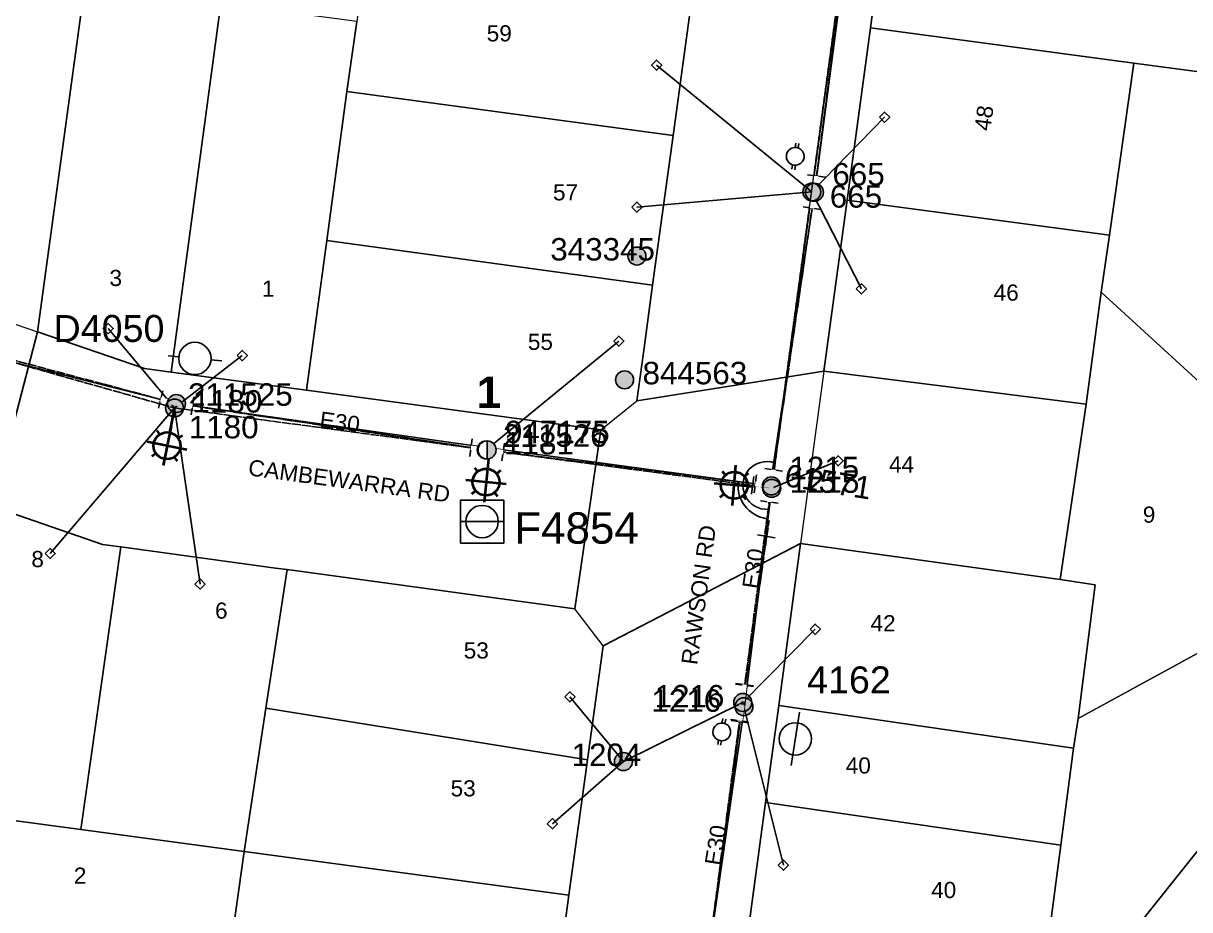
# Model space of a CAD drawing. Header units: metres. Extents: x 308227 to 308844, y 6250515 to 6251122.
# Drawn here: x 308484.8 to 308614.7, y 6250725.1 to 6250823.9 of the extents above; entities that cross this region are included whole.
import ezdxf
from ezdxf.enums import TextEntityAlignment as Align

# ---------------------------------------------------------------- set-up
doc = ezdxf.new("R2010")
doc.units = ezdxf.units.M
doc.linetypes.add('Cable Exist OH', pattern=[1, 1, 0])
doc.layers.get('0').update_dxf_attribs({"color": 6})
doc.layers.add('Cadastre Land Parcels_SP_EXT', color=9, linetype='Continuous', lineweight=5)
doc.layers.add('Cadastre Road Names_SP_HV_LV_SL_EXT', color=9, linetype='Continuous', lineweight=5)
for name, color, linetype in [('Equip_SP_HV_EXT', 7, 'Continuous'), ('Equip_SP_HV_NEW', 2, 'Continuous'), ('Equip_SP_LV_EXT', 7, 'Continuous'), ('Equip_SP_SL_EXT', 7, 'Continuous'), ('Mains_HV_EXT', 7, 'Continuous'), ('Mains_HV_NEW', 2, 'Continuous'), ('Mains_LV_EXT', 7, 'Continuous'), ('Mains_SL_EXT', 7, 'Continuous'), ('OH_Details_SP_MISC', 7, 'Continuous'), ('Services_SP_EXT', 7, 'Continuous'), ('SupportsOH_SP_TR_HV_LV_SL_EXT', 7, 'Continuous'), ('SupportsOH_SP_TR_HV_LV_SL_NEW', 2, 'Continuous')]:
    doc.layers.add(name, color=color, linetype=linetype)
doc.layers.add('Features_HIDE', color=1, linetype='Continuous', plot=False)
doc.layers.get('0').freeze()
doc.styles.add('HVSW_LABEL', font='arial.ttf')
doc.styles.add('iecARIAL', font='arial.ttf', dxfattribs={"height": 2})
doc.styles.add('iecARIALBOLD', font='arialbd.ttf')
doc.styles.add('POLE_LABEL', font='arial.ttf')
doc.styles.get("Standard").update_dxf_attribs({"font": 'arial.ttf'})

# ---------------------------------------------------------------- blocks, each defined once
blk = doc.blocks.new('LV_OH_LINKS_OPEN_EXT')
for p, q in [((-0.17, 4.97), (-0.17, 5.46)), ((0.17, 4.97), (0.17, 5.46)), ((-0.17, 3), (-0.17, 2.5)), ((0.17, 3), (0.17, 2.5))]:
    blk.add_line(p, q)
blk.add_lwpolyline([(0, 2.99, 1), (0, 4.98, 1)], format="xyb", close=True)
at = {"flags": 9}
for tag, p in [('ACTUAL_STATUS', (0, 0)), ('CONSTRUCTED_VOLTAGE', (0, -0.2)), ('OPERATING_VOLTAGE', (0, -0.6)), ('ORIENTATION', (0, -0.8)), ('OWNED_BY', (0, -1)), ('STATE', (0, -1.2)), ('SWITCH_TYPE', (0, -1.4)), ('NO_PHASES', (0, -0.4)), ('USAGE', (0, -1.6)), ('LEGEND', (0, -1.8)), ('NOTES', (0, -2))]:
    blk.add_attdef(tag, text='', height=0.2, dxfattribs=at).set_placement(p, align=Align.MIDDLE_LEFT)
at = {"flags": 1}
blk.add_attdef('Z', (0, 0), '', height=0.2, dxfattribs=at)
blk = doc.blocks.new('*U137')
for p, q in [((0.09, 4.7), (0.12, 5.2)), ((0.43, 4.68), (0.45, 5.18)), ((-0.01, 2.74), (-0.04, 2.24)), ((0.32, 2.72), (0.29, 2.22))]:
    blk.add_line(p, q)
blk.add_lwpolyline([(0.15, 2.72, 1), (0.26, 4.7, 1)], format="xyb", close=True)
at = {"flags": 9}
for tag, p in [('ACTUAL_STATUS', (0, 0)), ('CONSTRUCTED_VOLTAGE', (0, -0.2)), ('OPERATING_VOLTAGE', (0, -0.6)), ('ORIENTATION', (0, -0.8)), ('OWNED_BY', (0, -1)), ('STATE', (0, -1.2)), ('SWITCH_TYPE', (0, -1.4)), ('NO_PHASES', (0, -0.4)), ('USAGE', (0, -1.6)), ('LEGEND', (0, -1.8)), ('NOTES', (0, -2))]:
    blk.add_attdef(tag, text='', height=0.2, dxfattribs=at).set_placement(p, align=Align.MIDDLE_LEFT)
at = {"flags": 1}
blk.add_attdef('Z', (0, 0), '', height=0.2, dxfattribs=at)
blk = doc.blocks.new('*U132')
at = {"lineweight": 40}
for p, q in [((0, 0), (-0.54, -2.75)), ((-1.98, -2.5), (-1.66, -2.97)), ((-0.39, -2.01), (-1.26, -6.42)), ((1.38, -4.65), (-3.03, -3.78)), ((0.89, -3.06), (0.42, -3.38)), ((-2.54, -5.36), (-2.07, -5.05)), ((0.33, -5.93), (0.01, -5.46))]:
    blk.add_line(p, q, dxfattribs=at)
blk.add_circle((-0.83, -4.21), 1.5, dxfattribs=at)
at = {"style": 'iecARIAL', "flags": 8}
blk.add_attdef('ASSET_NUM', (1.5, 1.5), '', height=2.5, dxfattribs=at)
for tag, p, height, flags in [('CONSTRUCTED_VOLTAGE', (0.98, -0.65), 0.2, 9), ('CONTROL_TYPE', (0.98, -0.85), 0.2, 9), ('LANTERN_PURPOSE', (0.98, -1.05), 0.2, 9), ('LANTERN_TYPE', (0.98, -1.25), 0.2, 9), ('NO_PHASES', (0.98, -1.45), 0.2, 9), ('LNUMBER', (2.18, -3.25), 2.5, 8), ('OPERATING_VOLTAGE', (0.98, -1.65), 0.2, 9), ('ORIENTATION', (0.98, -1.85), 0.2, 9), ('OWNED_BY', (0.98, -2.05), 0.2, 9), ('STATE', (0.98, -2.25), 0.2, 9), ('USAGE', (0.98, -2.45), 0.2, 9), ('CEXIST', (0.98, -2.65), 0.2, 9), ('CNEW', (0.98, -2.85), 0.2, 9), ('CNUMBER', (0.98, -3.05), 0.2, 9), ('CREMOVE', (0.98, -3.25), 0.2, 9), ('CREPLACE', (0.98, -3.45), 0.2, 9), ('LKINGHEIGHT', (0.98, -3.65), 0.2, 9), ('LBRACKET', (0.98, -3.85), 0.2, 9), ('LBRACKETVOCAB', (0.98, -4.05), 0.2, 9), ('LCATEGORY', (0.98, -4.25), 0.2, 9), ('LCHARGE1', (0.98, -4.45), 0.2, 9), ('LCHARGE1PERCENT', (0.98, -4.65), 0.2, 9), ('LCHARGE2', (0.98, -4.85), 0.2, 9), ('LCHARGE2PERCENT', (0.98, -5.05), 0.2, 9), ('LCHARGE3', (0.98, -5.25), 0.2, 9), ('LCHARGE3PERCENT', (0.98, -5.45), 0.2, 9), ('LEXIST', (0.98, -5.65), 0.2, 9), ('LLAMP', (0.98, -5.85), 0.2, 9), ('LLAMPVOCAB', (0.98, -6.05), 0.2, 9), ('LMAST', (0.98, -6.25), 0.2, 9), ('LMASTVOCAB', (0.98, -6.45), 0.2, 9), ('LNEW', (0.98, -6.65), 0.2, 9), ('LANTNUMBER', (0.98, -6.85), 0.2, 9), ('LOUTREACH', (0.98, -7.25), 0.2, 9), ('LOUTREACHVOCAB', (0.98, -7.45), 0.2, 9), ('LRATECODE', (0.98, -7.65), 0.2, 9), ('LREMOVE', (0.98, -7.85), 0.2, 9), ('STREETNAME', (0.98, -9.25), 0.2, 9), ('LREPLACE', (0.98, -8.05), 0.2, 9), ('LTYPE', (0.98, -8.25), 0.2, 9), ('LTYPEVOCAB', (0.98, -8.45), 0.2, 9), ('LEGEND', (0.98, -8.65), 0.2, 9), ('LOCATION', (0.98, -8.85), 0.2, 9), ('NOTES', (0.98, -9.05), 0.2, 9), ('SUBURB', (0.98, -9.45), 0.2, 1)]:
    blk.add_attdef(tag, p, '', height=height, dxfattribs=dict(flags=flags))
blk = doc.blocks.new('*U134')
at = {"lineweight": 40}
for p, q in [((-5.5, 1.91), (-5.14, 1.48)), ((-4.35, -1.9), (-3.99, 2.58)), ((-2.6, 1.67), (-3.02, 1.31)), ((-1.93, 0.16), (-6.41, 0.52)), ((0, 0), (-2.68, 0.22)), ((-5.74, -1), (-5.31, -0.63)), ((-2.83, -1.23), (-3.2, -0.8))]:
    blk.add_line(p, q, dxfattribs=at)
blk.add_circle((-4.17, 0.34), 1.5, dxfattribs=at)
at = {"style": 'iecARIAL', "flags": 8}
blk.add_attdef('ASSET_NUM', (1.5, 1.5), '', height=2.5, dxfattribs=at)
for tag, p, height, flags in [('CONSTRUCTED_VOLTAGE', (0.98, -0.65), 0.2, 9), ('CONTROL_TYPE', (0.98, -0.85), 0.2, 9), ('LANTERN_PURPOSE', (0.98, -1.05), 0.2, 9), ('LANTERN_TYPE', (0.98, -1.25), 0.2, 9), ('NO_PHASES', (0.98, -1.45), 0.2, 9), ('LNUMBER', (2.18, -3.25), 2.5, 8), ('OPERATING_VOLTAGE', (0.98, -1.65), 0.2, 9), ('ORIENTATION', (0.98, -1.85), 0.2, 9), ('OWNED_BY', (0.98, -2.05), 0.2, 9), ('STATE', (0.98, -2.25), 0.2, 9), ('USAGE', (0.98, -2.45), 0.2, 9), ('CEXIST', (0.98, -2.65), 0.2, 9), ('CNEW', (0.98, -2.85), 0.2, 9), ('CNUMBER', (0.98, -3.05), 0.2, 9), ('CREMOVE', (0.98, -3.25), 0.2, 9), ('CREPLACE', (0.98, -3.45), 0.2, 9), ('LKINGHEIGHT', (0.98, -3.65), 0.2, 9), ('LBRACKET', (0.98, -3.85), 0.2, 9), ('LBRACKETVOCAB', (0.98, -4.05), 0.2, 9), ('LCATEGORY', (0.98, -4.25), 0.2, 9), ('LCHARGE1', (0.98, -4.45), 0.2, 9), ('LCHARGE1PERCENT', (0.98, -4.65), 0.2, 9), ('LCHARGE2', (0.98, -4.85), 0.2, 9), ('LCHARGE2PERCENT', (0.98, -5.05), 0.2, 9), ('LCHARGE3', (0.98, -5.25), 0.2, 9), ('LCHARGE3PERCENT', (0.98, -5.45), 0.2, 9), ('LEXIST', (0.98, -5.65), 0.2, 9), ('LLAMP', (0.98, -5.85), 0.2, 9), ('LLAMPVOCAB', (0.98, -6.05), 0.2, 9), ('LMAST', (0.98, -6.25), 0.2, 9), ('LMASTVOCAB', (0.98, -6.45), 0.2, 9), ('LNEW', (0.98, -6.65), 0.2, 9), ('LANTNUMBER', (0.98, -6.85), 0.2, 9), ('LOUTREACH', (0.98, -7.25), 0.2, 9), ('LOUTREACHVOCAB', (0.98, -7.45), 0.2, 9), ('LRATECODE', (0.98, -7.65), 0.2, 9), ('LREMOVE', (0.98, -7.85), 0.2, 9), ('STREETNAME', (0.98, -9.25), 0.2, 9), ('LREPLACE', (0.98, -8.05), 0.2, 9), ('LTYPE', (0.98, -8.25), 0.2, 9), ('LTYPEVOCAB', (0.98, -8.45), 0.2, 9), ('LEGEND', (0.98, -8.65), 0.2, 9), ('LOCATION', (0.98, -8.85), 0.2, 9), ('NOTES', (0.98, -9.05), 0.2, 9), ('SUBURB', (0.98, -9.45), 0.2, 1)]:
    blk.add_attdef(tag, p, '', height=height, dxfattribs=dict(flags=flags))
blk = doc.blocks.new('*U131')
at = {"lineweight": 40}
for p, q in [((0, 0), (-0.22, -2.19)), ((-1.68, -2.08), (-1.32, -2.52)), ((-0.15, -1.44), (-0.61, -5.92)), ((1.22, -2.38), (0.79, -2.74)), ((1.86, -3.91), (-2.62, -3.45)), ((-1.98, -4.98), (-1.54, -4.63)), ((0.93, -5.28), (0.57, -4.85))]:
    blk.add_line(p, q, dxfattribs=at)
blk.add_circle((-0.38, -3.68), 1.5, dxfattribs=at)
at = {"style": 'iecARIAL', "flags": 8}
blk.add_attdef('ASSET_NUM', (1.5, 1.5), '', height=2.5, dxfattribs=at)
for tag, p, height, flags in [('CONSTRUCTED_VOLTAGE', (0.98, -0.65), 0.2, 9), ('CONTROL_TYPE', (0.98, -0.85), 0.2, 9), ('LANTERN_PURPOSE', (0.98, -1.05), 0.2, 9), ('LANTERN_TYPE', (0.98, -1.25), 0.2, 9), ('NO_PHASES', (0.98, -1.45), 0.2, 9), ('LNUMBER', (2.18, -3.25), 2.5, 8), ('OPERATING_VOLTAGE', (0.98, -1.65), 0.2, 9), ('ORIENTATION', (0.98, -1.85), 0.2, 9), ('OWNED_BY', (0.98, -2.05), 0.2, 9), ('STATE', (0.98, -2.25), 0.2, 9), ('USAGE', (0.98, -2.45), 0.2, 9), ('CEXIST', (0.98, -2.65), 0.2, 9), ('CNEW', (0.98, -2.85), 0.2, 9), ('CNUMBER', (0.98, -3.05), 0.2, 9), ('CREMOVE', (0.98, -3.25), 0.2, 9), ('CREPLACE', (0.98, -3.45), 0.2, 9), ('LKINGHEIGHT', (0.98, -3.65), 0.2, 9), ('LBRACKET', (0.98, -3.85), 0.2, 9), ('LBRACKETVOCAB', (0.98, -4.05), 0.2, 9), ('LCATEGORY', (0.98, -4.25), 0.2, 9), ('LCHARGE1', (0.98, -4.45), 0.2, 9), ('LCHARGE1PERCENT', (0.98, -4.65), 0.2, 9), ('LCHARGE2', (0.98, -4.85), 0.2, 9), ('LCHARGE2PERCENT', (0.98, -5.05), 0.2, 9), ('LCHARGE3', (0.98, -5.25), 0.2, 9), ('LCHARGE3PERCENT', (0.98, -5.45), 0.2, 9), ('LEXIST', (0.98, -5.65), 0.2, 9), ('LLAMP', (0.98, -5.85), 0.2, 9), ('LLAMPVOCAB', (0.98, -6.05), 0.2, 9), ('LMAST', (0.98, -6.25), 0.2, 9), ('LMASTVOCAB', (0.98, -6.45), 0.2, 9), ('LNEW', (0.98, -6.65), 0.2, 9), ('LANTNUMBER', (0.98, -6.85), 0.2, 9), ('LOUTREACH', (0.98, -7.25), 0.2, 9), ('LOUTREACHVOCAB', (0.98, -7.45), 0.2, 9), ('LRATECODE', (0.98, -7.65), 0.2, 9), ('LREMOVE', (0.98, -7.85), 0.2, 9), ('STREETNAME', (0.98, -9.25), 0.2, 9), ('LREPLACE', (0.98, -8.05), 0.2, 9), ('LTYPE', (0.98, -8.25), 0.2, 9), ('LTYPEVOCAB', (0.98, -8.45), 0.2, 9), ('LEGEND', (0.98, -8.65), 0.2, 9), ('LOCATION', (0.98, -8.85), 0.2, 9), ('NOTES', (0.98, -9.05), 0.2, 9), ('SUBURB', (0.98, -9.45), 0.2, 1)]:
    blk.add_attdef(tag, p, '', height=height, dxfattribs=dict(flags=flags))
blk = doc.blocks.new('CCP_EXT')
at = {"flags": 9}
for tag, p in [('LEGEND', (0, -1.4)), ('STATE', (0, -1.8)), ('LIFE_SUPPORT', (0, -1.6)), ('NOTES', (0, -2))]:
    blk.add_attdef(tag, text='', height=0.2, dxfattribs=at).set_placement(p, align=Align.MIDDLE_LEFT)
blk.add_wipeout([(0, 0.57), (0.57, 0), (0, -0.57), (-0.57, 0)])
blk.add_lwpolyline([(-0.57, 0), (0, 0.57), (0.57, 0), (0, -0.57), (-0.57, 0)])
at = {"flags": 1}
blk.add_attdef('Z', (0, 0), '', height=0.2, dxfattribs=at)
at = {"flags": 9}
for tag, p in [('CCP_TYPE', (0, 0)), ('CONSTRUCTED_VOLTAGE', (0, -0.2)), ('OPERATING_VOLTAGE', (0, -0.6)), ('ORIENTATION', (0, -0.8)), ('OWNED_BY', (0, -1)), ('NO_PHASES', (0, -0.4)), ('USAGE', (0, -1.2))]:
    blk.add_attdef(tag, text='', height=0.2, dxfattribs=at).set_placement(p, align=Align.MIDDLE_LEFT)
blk = doc.blocks.new('POLE_EXT')
blk.add_hatch(color=256).paths.add_polyline_path([(-1, 0, 1), (1, 0, 1)])
blk.add_lwpolyline([(-1, 0, 1), (1, 0, 1)], format="xyb", close=True)
for tag, height, flags, p in [('pNumber', 2.5, 8, (-17.84, 2.07)), ('OWNED_BY', 0.2, 9, (1.35, -0.4)), ('SPECIAL_USE', 0.2, 9, (1.35, -0.8)), ('STATE', 0.2, 9, (1.35, -1)), ('PARENT', 0.2, 9, (1.35, -0.6)), ('USAGE', 0.2, 9, (1.35, -1.2)), ('cLV', 0.2, 9, (1.35, -1.4)), ('hDepth', 0.2, 9, (1.35, -1.6)), ('hDia', 0.2, 9, (1.35, -1.8)), ('cHV', 0.2, 9, (1.35, -2)), ('LBRACKET', 0.2, 9, (1.35, -2.2)), ('LExisting', 0.2, 9, (1.35, -2.4)), ('LANTNUMBER', 0.2, 9, (1.35, -2.6)), ('cLinedev', 0.2, 9, (1.35, -3.4)), ('pExisting', 0.2, 9, (1.35, -3.8)), ('LOther', 0.2, 9, (1.35, -2.8)), ('LRemove', 0.2, 9, (1.35, -3)), ('LEGEND', 0.2, 9, (1.35, -3.2)), ('LOCATION', 0.2, 9, (1.35, -3.6)), ('pFooting', 0.2, 9, (1.35, -4.4)), ('pNew', 0.2, 9, (1.35, -4.6)), ('pRelocate', 0.2, 9, (1.35, -5)), ('pRemove', 0.2, 9, (1.35, -5.2)), ('PFNUMBER', 0.2, 9, (1.35, -4)), ('NEWPFNUMBER', 0.2, 9, (1.35, -4.2)), ('pReplace', 0.2, 9, (1.35, -5.4)), ('pStay', 0.2, 9, (1.35, -5.6)), ('pType', 0.2, 9, (1.35, -5.8)), ('cspan', 0.2, 9, (1.35, -6)), ('STREETNAME', 0.2, 9, (1.35, -6.2)), ('SUBURB', 0.2, 9, (1.35, -6.4)), ('OPERATED_BY', 0.2, 9, (1.36, -7.01)), ('NOTES', 0.2, 9, (1.35, -6.6)), ('MAINTAINED_BY', 0.2, 9, (1.36, -6.81))]:
    blk.add_attdef(tag, text='', height=height, dxfattribs=dict(flags=flags)).set_placement(p, align=Align.MIDDLE_LEFT)
at = {"style": 'POLE_LABEL'}
for tag, height, flags, p in [('ASSET_NUM', 2.5, 8, (2, 2)), ('STRUCTURE_PLANT_NUMBER', 0.2, 9, (1.35, 0.03)), ('STREET_CODE', 0.2, 9, (1.35, -0.2))]:
    blk.add_attdef(tag, text='', height=height, dxfattribs=dict(at, flags=flags)).set_placement(p, align=Align.MIDDLE_LEFT)
at = {"flags": 1}
blk.add_attdef('Z', (1.35, -7.33), '', height=0.2, dxfattribs=at)
blk = doc.blocks.new('*U148')
blk.add_line((0.11, 6.41), (6.11, 6.41))
blk.add_circle((3.11, 6.41), 1.8)
at = {"style": 'HVSW_LABEL'}
for tag, height, flags, p in [('ASSET_NUM', 3.5, 8, (2, 2)), ('STREET_CODE', 0.2, 9, (0, -0.2))]:
    blk.add_attdef(tag, text='', height=height, dxfattribs=dict(at, flags=flags)).set_placement(p, align=Align.MIDDLE_LEFT)
at = {"flags": 1}
blk.add_attdef('Z', (0, 0), '', height=0.2, dxfattribs=at)
at = {"flags": 9}
for tag, p in [('ACTUAL_STATUS', (0, -0.4)), ('CONSTRUCTED_VOLTAGE', (0, -0.6)), ('OPERATING_VOLTAGE', (0, -1)), ('ORIENTATION', (0, -1.2)), ('OWNED_BY', (0, -1.4)), ('NO_PHASES', (0, -0.8)), ('STATE', (0, -1.6)), ('SWITCH_TYPE', (0, -1.8)), ('STREETNAME', (0, -2.6)), ('USAGE', (0, -2)), ('LEGEND', (0, -2.2)), ('LOCATION', (0, -2.4)), ('SUBURB', (0, -2.8)), ('NOTES', (0, -3))]:
    blk.add_attdef(tag, text='', height=0.2, dxfattribs=at).set_placement(p, align=Align.MIDDLE_LEFT)
blk = doc.blocks.new('*U149')
for p, q in [((2.32, 6.31), (3.5, 6.55)), ((-2.38, 5.34), (-1.2, 5.58))]:
    blk.add_line(p, q)
blk.add_circle((0.56, 5.94), 1.8)
for tag, height, flags, p in [('ASSET_NUM', 2.5, 8, (2, 2)), ('STREET_CODE', 0.2, 9, (1.5, 0)), ('ACTUAL_STATUS', 0.2, 9, (1.5, -0.2)), ('CONSTRUCTED_VOLTAGE', 0.2, 9, (1.5, -0.4)), ('OPERATING_VOLTAGE', 0.2, 9, (1.5, -0.8)), ('ORIENTATION', 0.2, 9, (1.5, -1)), ('OWNED_BY', 0.2, 9, (1.5, -1.2)), ('STATE', 0.2, 9, (1.5, -1.4)), ('NO_PHASES', 0.2, 9, (1.5, -0.6)), ('SWITCH_TYPE', 0.2, 9, (1.5, -1.6)), ('STREETNAME', 0.2, 9, (1.5, -2.4)), ('SUBURB', 0.2, 9, (1.5, -2.6)), ('USAGE', 0.2, 9, (1.5, -1.8)), ('LEGEND', 0.2, 9, (1.5, -2)), ('LOCATION', 0.2, 9, (1.5, -2.2)), ('OPERATED_BY', 0.2, 9, (1.5, -3.2)), ('Z', 0.2, 1, (1.5, -3.6)), ('NOTES', 0.2, 9, (1.5, -2.8)), ('MAINTAINED_BY', 0.2, 9, (1.5, -3)), ('LABEL_ALIGNMENT', 0.2, 9, (1.5, -3.4))]:
    blk.add_attdef(tag, text='', height=height, dxfattribs=dict(flags=flags)).set_placement(p, align=Align.MIDDLE_LEFT)
blk = doc.blocks.new('End Shackle_EXT')
at = {"flags": 9}
for tag, p in [('STATE', (0, -1.2)), ('USAGE', (0, -1.4)), ('NOTES', (0, -1.6))]:
    blk.add_attdef(tag, text='', height=0.2, dxfattribs=at).set_placement(p, align=Align.MIDDLE_LEFT)
blk.add_wipeout([(0, 0.25), (1.81, 0.25), (1.82, -0.25), (0, -0.25)])
blk.add_line((1.81, -1), (1.81, 1))
at = {"flags": 1}
blk.add_attdef('Z', (0, 0), '', height=0.2, dxfattribs=at)
at = {"flags": 9}
for tag, p in [('CONNECTOR_TYPE', (0, 0)), ('CONSTRUCTED_VOLTAGE', (0, -0.2)), ('OPERATING_VOLTAGE', (0, -0.6)), ('ORIENTATION', (0, -0.8)), ('OWNED_BY', (0, -1)), ('NO_PHASES', (0, -0.4))]:
    blk.add_attdef(tag, text='', height=0.2, dxfattribs=at).set_placement(p, align=Align.MIDDLE_LEFT)
blk = doc.blocks.new('POLE_REPLACE_NEW')
for tag, height, flags, p in [('ASSET_NUM', 2.5, 8, (2, 2)), ('cHV', 0.2, 9, (1.5, -1.8)), ('LBRACKET', 0.2, 9, (1.5, -2)), ('LExisting', 0.2, 9, (1.5, -2.2)), ('LANTNUMBER', 0.2, 9, (1.5, -2.4)), ('LOther', 0.2, 9, (1.5, -2.6)), ('cLinedev', 0.2, 9, (1.5, -3.2)), ('LRemove', 0.2, 9, (1.5, -2.8)), ('LEGEND', 0.2, 9, (1.5, -3)), ('pExisting', 0.2, 9, (1.5, -3.4)), ('PFNUMBER', 0.2, 9, (1.5, -3.6)), ('NEWPFNUMBER', 0.2, 9, (1.5, -3.8)), ('pFooting', 0.2, 9, (1.5, -4)), ('pNumber', 2, 8, (1.5, -4.4)), ('pNew', 0.2, 9, (1.5, -4.2)), ('pRelocate', 0.2, 9, (1.5, -4.6)), ('pRemove', 0.2, 9, (1.5, -4.8)), ('pReplace', 0.2, 9, (1.5, -5)), ('pStay', 0.2, 9, (1.5, -5.2)), ('cspan', 0.2, 9, (1.5, -5.6)), ('SUBURB', 0.2, 9, (1.5, -5.8)), ('STREETNAME', 0.2, 9, (1.5, -6)), ('pType', 0.2, 9, (1.5, -5.4)), ('LOCATION', 0.2, 9, (1.5, -6.2)), ('NOTES', 0.2, 9, (1.5, -6.4)), ('OPERATED_BY', 0.2, 9, (1.5, -6.6)), ('Z', 0.2, 1, (1.5, -7)), ('MAINTAINED_BY', 0.2, 9, (1.5, -6.8))]:
    blk.add_attdef(tag, text='', height=height, dxfattribs=dict(flags=flags)).set_placement(p, align=Align.MIDDLE_LEFT)
blk.add_wipeout([(0, 1), (-0.13, 0.99), (-0.25, 0.97), (-0.37, 0.93), (-0.48, 0.88), (-0.59, 0.81), (-0.68, 0.73), (-0.77, 0.64), (-0.84, 0.54), (-0.9, 0.43), (-0.95, 0.31), (-0.98, 0.19), (-1, 0.06), (-1, -0.06), (-0.98, -0.19), (-0.95, -0.31), (-0.9, -0.43), (-0.84, -0.54), (-0.77, -0.64), (-0.68, -0.73), (-0.59, -0.81), (-0.48, -0.88), (-0.37, -0.93), (-0.25, -0.97), (-0.13, -0.99), (0, -1), (0.13, -0.99), (0.25, -0.97), (0.37, -0.93), (0.48, -0.88), (0.59, -0.81), (0.68, -0.73), (0.77, -0.64), (0.84, -0.54), (0.9, -0.43), (0.95, -0.31), (0.98, -0.19), (1, -0.06), (1, 0.06), (0.98, 0.19), (0.95, 0.31), (0.9, 0.43), (0.84, 0.54), (0.77, 0.64), (0.68, 0.73), (0.59, 0.81), (0.48, 0.88), (0.37, 0.93), (0.25, 0.97), (0.13, 0.99)])
h = blk.add_hatch(color=256)
edge = h.paths.add_edge_path()
edge.add_arc((0, 0), 1, 270, 450)
edge.add_line((0, 1), (0, -1))
blk.add_lwpolyline([(0, 1), (0, -1)])
at = {"lineweight": -3}
blk.add_arc((0, 0), 1, 90, 270, dxfattribs=at)
blk.add_arc((0, 0), 1, 270, 90)
at = {"style": 'POLE_LABEL', "flags": 9}
blk.add_attdef('STRUCTURE_PLANT_NUMBER', text='', height=0.2, dxfattribs=at).set_placement((1.5, 0.24), align=Align.MIDDLE_LEFT)
at = {"flags": 9}
for tag, p in [('STREET_CODE', (1.5, 0)), ('OWNED_BY', (1.5, -0.2)), ('SPECIAL_USE', (1.5, -0.6)), ('STATE', (1.5, -0.8)), ('cLV', (1.5, -1.2)), ('PARENT', (1.5, -0.4)), ('USAGE', (1.5, -1)), ('hDepth', (1.5, -1.4)), ('hDia', (1.5, -1.6))]:
    blk.add_attdef(tag, text='', height=0.2, dxfattribs=at).set_placement(p, align=Align.MIDDLE_LEFT)
blk = doc.blocks.new('End Shackle_NEW')
blk.add_line((1, 1.81), (-1, 1.81))
at = {"flags": 1}
blk.add_attdef('Z', (0, 0), '', height=0.2, dxfattribs=at)
at = {"flags": 9}
for tag, p in [('CONNECTOR_TYPE', (0, 0)), ('CONSTRUCTED_VOLTAGE', (0, -0.2)), ('OPERATING_VOLTAGE', (0, -0.6)), ('ORIENTATION', (0, -0.8)), ('OWNED_BY', (0, -1)), ('STATE', (0, -1.2)), ('NO_PHASES', (0, -0.4)), ('USAGE', (0, -1.4)), ('OPERATED_BY', (0, -2.01)), ('NOTES', (0, -1.6)), ('MAINTAINED_BY', (0, -1.81))]:
    blk.add_attdef(tag, text='', height=0.2, dxfattribs=at).set_placement(p, align=Align.MIDDLE_LEFT)
blk.add_wipeout([(-0.25, 0), (-0.25, 1.81), (0.25, 1.82), (0.25, 0)])
blk = doc.blocks.new('*U151')
blk.add_line((-8.69, 14.11), (-3.89, 14.11))
blk.add_lwpolyline([(-8.69, 14.11), (-8.69, 16.51), (-3.89, 16.51), (-3.89, 11.71), (-8.69, 11.71), (-8.69, 14.11)])
blk.add_circle((-6.29, 14.11), 1.8)
for tag, height, flags, p in [('ASSET_NUM', 3.5, 8, (2, 2)), ('ACTUAL_STATUS', 0.2, 9, (1.5, 0)), ('CONSTRUCTED_VOLTAGE', 0.2, 9, (1.5, -0.2)), ('OPERATING_VOLTAGE', 0.2, 9, (1.5, -0.6)), ('ORIENTATION', 0.2, 9, (1.5, -0.8)), ('OWNED_BY', 0.2, 9, (1.5, -1)), ('OPERATED_BY', 0.2, 9, (1.5, -1.2)), ('NO_PHASES', 0.2, 9, (1.5, -0.4)), ('STATE', 0.2, 9, (1.5, -1.6)), ('SWITCH_TYPE', 0.2, 9, (1.5, -1.8)), ('MAINTAINED_BY', 0.2, 9, (1.5, -1.4)), ('USAGE', 0.2, 9, (1.5, -2)), ('LEGEND', 0.2, 9, (1.5, -2.2)), ('LOCATION', 0.2, 9, (1.5, -2.4)), ('NOTES', 0.2, 9, (1.5, -2.6)), ('STREETNAME', 0.2, 9, (1.5, -2.8)), ('SUBURB', 0.2, 9, (1.5, -3)), ('Z', 0.2, 1, (1.5, -3.4)), ('LABEL_ALIGNMENT', 0.2, 9, (1.5, -3.2))]:
    blk.add_attdef(tag, text='', height=height, dxfattribs=dict(flags=flags)).set_placement(p, align=Align.MIDDLE_LEFT)

msp = doc.modelspace()

# ---------------------------------------------------------------- linework, layer by layer
at = {"layer": 'Cadastre Land Parcels_SP_EXT', "linetype": 'Continuous'}
for points in [[(308629.64, 6250834.12), (308629.9, 6250836.36), (308581.7, 6250842.9), (308581.45, 6250841.06), (308579.12, 6250823.4), (308608.44, 6250819.46), (308618.8, 6250818.07), (308627.6, 6250816.89), (308629.64, 6250834.12)], [(308559.2, 6250826.38), (308522.86, 6250831.23), (308521.92, 6250824.09), (308520.83, 6250816.3), (308557.16, 6250811.4), (308559.2, 6250826.38)], [(308491.66, 6250828.17), (308475.68, 6250830.34), (308470.82, 6250794.1), (308474.46, 6250793.6), (308486.37, 6250789.52), (308491.66, 6250828.17)], [(308506.79, 6250826.11), (308499.53, 6250827.13), (308491.66, 6250828.17), (308486.37, 6250789.52), (308498.29, 6250785.43), (308501.24, 6250785.03), (308506.79, 6250826.11)], [(308518.59, 6250799.7), (308520.83, 6250816.3), (308521.92, 6250824.09), (308506.79, 6250826.11), (308501.24, 6250785.03), (308516.32, 6250783.01), (308518.59, 6250799.7)], [(308608.44, 6250819.46), (308579.12, 6250823.4), (308576.52, 6250804.21), (308605.74, 6250800.28), (308608.44, 6250819.46)], [(308618.8, 6250818.07), (308608.44, 6250819.46), (308605.74, 6250800.28), (308604.81, 6250793.95), (308626.69, 6250773.89), (308626.86, 6250774.89), (308627.11, 6250775.86), (308627.45, 6250776.82), (308627.86, 6250777.74), (308628.34, 6250778.63), (308628.9, 6250779.47), (308629.53, 6250780.26), (308630.22, 6250781), (308630.97, 6250781.67), (308631.77, 6250782.29), (308632.62, 6250782.83), (308633.5, 6250783.3), (308618.8, 6250818.07)], [(308557.16, 6250811.4), (308520.83, 6250816.3), (308518.59, 6250799.7), (308554.86, 6250794.74), (308557.16, 6250811.4)], [(308605.74, 6250800.28), (308576.52, 6250804.21), (308573.94, 6250785.13), (308603.13, 6250781.46), (308604.81, 6250793.95), (308605.74, 6250800.28)], [(308554.86, 6250794.74), (308518.59, 6250799.7), (308516.32, 6250783.01), (308549.1, 6250778.6), (308553.12, 6250781.83), (308553.84, 6250787.2), (308554.86, 6250794.74)], [(308624.81, 6250758.76), (308626.69, 6250773.89), (308604.81, 6250793.95), (308603.13, 6250781.46), (308600.24, 6250761.93), (308604.14, 6250761.34), (308602.24, 6250746.45), (308624.81, 6250758.76)], [(308603.13, 6250781.46), (308573.94, 6250785.13), (308571.34, 6250765.93), (308600.24, 6250761.93), (308603.13, 6250781.46)], [(308491.19, 6250734.08), (308495.64, 6250765.58), (308493.62, 6250765.85), (308481.35, 6250770.06), (308477.41, 6250767.5), (308473.17, 6250736.51), (308491.19, 6250734.08)], [(308600.24, 6250761.93), (308571.34, 6250765.93), (308568.9, 6250747.88), (308601.74, 6250743.13), (308602.24, 6250746.45), (308604.14, 6250761.34), (308600.24, 6250761.93)], [(308514.19, 6250763.04), (308512.89, 6250763.21), (308495.64, 6250765.58), (308491.19, 6250734.08), (308509.39, 6250731.62), (308511.79, 6250747.58), (308514.19, 6250763.04)], [(308546.21, 6250758.66), (308514.19, 6250763.04), (308511.79, 6250747.58), (308547.62, 6250741.84), (308549.34, 6250754.55), (308546.21, 6250758.66)], [(308628.56, 6250748.01), (308627.86, 6250748.71), (308627.22, 6250749.46), (308626.64, 6250750.26), (308626.13, 6250751.11), (308625.7, 6250752), (308625.33, 6250752.91), (308625.05, 6250753.86), (308624.84, 6250754.83), (308624.71, 6250755.81), (308624.66, 6250756.79), (308624.7, 6250757.78), (308624.81, 6250758.76), (308602.24, 6250746.45), (308601.74, 6250743.13), (308600.32, 6250732.34), (308598.62, 6250719.35), (308604.99, 6250718.47), (308628.56, 6250748.01)], [(308601.74, 6250743.13), (308568.9, 6250747.88), (308567.44, 6250737.1), (308600.32, 6250732.34), (308601.74, 6250743.13)], [(308640.13, 6250745.37), (308639.2, 6250745.13), (308638.26, 6250744.97), (308637.31, 6250744.88), (308636.36, 6250744.87), (308635.41, 6250744.93), (308634.46, 6250745.07), (308633.53, 6250745.28), (308632.62, 6250745.57), (308631.74, 6250745.92), (308630.89, 6250746.35), (308630.07, 6250746.84), (308629.29, 6250747.4), (308628.56, 6250748.01), (308604.99, 6250718.47), (308613.26, 6250717.33), (308628.78, 6250715.19), (308640.13, 6250745.37)], [(308547.62, 6250741.84), (308511.79, 6250747.58), (308509.39, 6250731.62), (308545.53, 6250726.76), (308547.5, 6250741.04), (308547.62, 6250741.84)], [(308509.39, 6250731.62), (308491.19, 6250734.08), (308473.17, 6250736.51), (308471.11, 6250721.46), (308507.26, 6250716.54), (308509.39, 6250731.62)], [(308600.32, 6250732.34), (308567.44, 6250737.1), (308565.65, 6250723.88), (308597.33, 6250719.53), (308598.62, 6250719.35), (308600.32, 6250732.34)], [(308545.53, 6250726.76), (308509.39, 6250731.62), (308507.26, 6250716.54), (308507.15, 6250715.21), (308543.29, 6250710.19), (308545.53, 6250726.76)]]:
    msp.add_lwpolyline(points, close=True, dxfattribs=at)
at = {"layer": 'Features_HIDE'}
msp.add_lwpolyline([(308551.61, 6250741.65), (308564.9, 6250748.24)], dxfattribs=at)
at = {"layer": 'Mains_HV_EXT', "color": 7, "linetype": 'Cable Exist OH'}
for points in [[(308501.84, 6250781.58), (308536.43, 6250776.37)], [(308536.43, 6250776.37), (308568.09, 6250772.36)], [(308568.09, 6250772.36), (308564.85, 6250748.25)], [(308564.92, 6250748.34), (308556.44, 6250685.71)]]:
    msp.add_lwpolyline(points, dxfattribs=at)
at = {"layer": 'Mains_LV_EXT', "color": 7, "linetype": 'Cable Exist OH'}
for points in [[(308577.94, 6250844.62), (308572.88, 6250805.08)], [(308501.72, 6250781.56), (308536.43, 6250776.37)], [(308536.43, 6250776.37), (308568.09, 6250772.36)], [(308536.43, 6250776.37), (308536.43, 6250776.37)], [(308564.77, 6250748), (308560.12, 6250712.97)]]:
    msp.add_lwpolyline(points, dxfattribs=at)
at = {"layer": 'Mains_LV_EXT', "linetype": 'Continuous'}
msp.add_lwpolyline([(308567.74, 6250769.75, -1.216795), (308568.44, 6250774.93)], format="xyb", dxfattribs=at)
at = {"layer": 'Mains_SL_EXT', "linetype": 'Cable Exist OH'}
msp.add_lwpolyline([(308501.63, 6250781.04), (308536.33, 6250776.37)], dxfattribs=at)
at = {"layer": 'OH_Details_SP_MISC', "color": 7, "linetype": 'Continuous'}
for points in [[(308501.84, 6250781.54), (308536.59, 6250776.61), (308567.96, 6250772.37), (308572.87, 6250804.98), (308578.11, 6250844.93), (308584.27, 6250890.79)], [(308434.07, 6250795.24), (308468.35, 6250790), (308501.84, 6250781.54)]]:
    msp.add_lwpolyline(points, dxfattribs=at)

# ---------------------------------------------------------------- block references
at = {"layer": 'Equip_SP_HV_EXT'}
ref = msp.add_blockref('*U148', (308564.9, 6250748.24), dxfattribs=dict(at, rotation=261.1380341243822))
ref.add_attrib('ASSET_NUM', '4162', dxfattribs={"layer": '0', "height": 3, "style": 'HVSW_LABEL'}).set_placement((308581.38, 6250750.75), align=Align.MIDDLE_RIGHT)
at = {"layer": 'Equip_SP_HV_NEW'}
ref = msp.add_blockref('*U151', (308542.17, 6250754.28), dxfattribs=at)
ref.add_attrib('ASSET_NUM', 'F4854', dxfattribs={"layer": '0', "height": 3.5}).set_placement((308539.46, 6250767.67), align=Align.MIDDLE_LEFT)
at = {"layer": 'Equip_SP_LV_EXT'}
for name, p, rotation in [('LV_OH_LINKS_OPEN_EXT', (308570.14, 6250805.14), 351.1735487877369), ('*U137', (308563.28, 6250748.6), 171.9567466620583)]:
    msp.add_blockref(name, p, dxfattribs=dict(at, rotation=rotation))
at = {"layer": 'Equip_SP_SL_EXT'}
ref = msp.add_blockref('*U132', (308501.63, 6250781.04), dxfattribs=at)
ref.add_attrib('ASSET_NUM', '211525', dxfattribs={"layer": 'Features_HIDE', "height": 2.5, "rotation": 359.9876, "style": 'iecARIAL'}).set_placement((308503.13, 6250782.54), align=Align.MIDDLE_LEFT)
ref = msp.add_blockref('*U131', (308536.7, 6250776.46), dxfattribs=at)
ref.add_attrib('ASSET_NUM', '211526', dxfattribs={"layer": 'Features_HIDE', "height": 2.5, "rotation": 0.0562, "style": 'iecARIAL'}).set_placement((308538.2, 6250777.96), align=Align.MIDDLE_LEFT)
ref = msp.add_blockref('*U134', (308568.12, 6250772.09), dxfattribs=at)
ref.add_attrib('ASSET_NUM', '61571', dxfattribs={"layer": 'Features_HIDE', "height": 2.5, "rotation": 351.0029, "style": 'iecARIAL'}).set_placement((308569.62, 6250773.59), align=Align.MIDDLE_LEFT)
at = {"layer": 'Features_HIDE'}
ref = msp.add_blockref('POLE_EXT', (308553.12, 6250797.97), dxfattribs=at)
ref.add_attrib('ASSET_NUM', '343345', dxfattribs={"layer": '0', "height": 2.5, "style": 'POLE_LABEL'}).set_placement((308555.12, 6250798.72), align=Align.MIDDLE_RIGHT)
ref = msp.add_blockref('POLE_EXT', (308551.74, 6250784.18), dxfattribs=at)
ref.add_attrib('ASSET_NUM', '844563', dxfattribs={"layer": '0', "height": 2.5, "style": 'POLE_LABEL'}).set_placement((308553.74, 6250784.93), align=Align.MIDDLE_LEFT)
at = {"layer": 'SupportsOH_SP_TR_HV_LV_SL_EXT'}
ref = msp.add_blockref('POLE_EXT', (308551.61, 6250741.65), dxfattribs=at)
ref.add_attrib('ASSET_NUM', '1204', dxfattribs={"layer": '0', "height": 2.5, "rotation": 0.0734, "style": 'POLE_LABEL'}).set_placement((308553.61, 6250742.41), align=Align.MIDDLE_RIGHT)

# ---------------------------------------------------------------- texts
at = {"layer": 'Cadastre Land Parcels_SP_EXT'}
for s, p in [('59', (308536.39, 6250821.88)), ('57', (308543.77, 6250804.17)), ('3', (308494.39, 6250794.63)), ('1', (308511.36, 6250793.44)), ('46', (308592.83, 6250793)), ('55', (308540.97, 6250787.51)), ('44', (308581.18, 6250773.85)), ('9', (308609.44, 6250768.26)), ('8', (308485.69, 6250763.31)), ('6', (308506.14, 6250757.57)), ('42', (308579.12, 6250756.16)), ('53', (308533.83, 6250753.13)), ('40', (308576.36, 6250740.31)), ('53', (308532.37, 6250737.77)), ('2', (308490.42, 6250728.04)), ('40', (308585.87, 6250726.44))]:
    msp.add_text(s, height=1.8, dxfattribs=at).set_placement(p)
msp.add_text('48', height=1.8, rotation=82.2921, dxfattribs=at).set_placement((308592.46, 6250811.84))
at = {"layer": 'Cadastre Road Names_SP_HV_LV_SL_EXT'}
for s, rotation, p in [('CAMBEWARRA RD', 352.2747, (308509.75, 6250773.55)), ('RAWSON RD', 82.2629, (308559.82, 6250752.35))]:
    msp.add_text(s, height=1.8, rotation=rotation, dxfattribs=at).set_placement(p)
at = {"layer": 'Features_HIDE'}
for rotation, p in [(352.3406, (308517.7, 6250778.88)), (81.2201, (308566.6, 6250760.81))]:
    msp.add_text('E30', height=1.8, rotation=rotation, dxfattribs=at).set_placement(p)
at = {"layer": 'Mains_LV_EXT'}
msp.add_text('E30', height=1.8, rotation=81.2034, dxfattribs=at).set_placement((308562.43, 6250729.99))

# ---------------------------------------------------------------- next in the draw order: block references
at = {"layer": 'Features_HIDE'}
for p in [(308580.69, 6250813.43), (308553.12, 6250803.41), (308578.1, 6250794.32), (308494.23, 6250789.89), (308551.1, 6250788.49), (308509.18, 6250786.88), (308575.51, 6250775.15), (308487.78, 6250764.83), (308504.47, 6250761.43), (308572.97, 6250756.39), (308545.66, 6250748.86), (308543.7, 6250734.73)]:
    msp.add_blockref('CCP_EXT', p, dxfattribs=at)
at = {"layer": 'Services_SP_EXT'}
for p in [(308555.3, 6250819.23), (308569.42, 6250730.11)]:
    msp.add_blockref('CCP_EXT', p, dxfattribs=at)

# ---------------------------------------------------------------- next in the draw order: linework, layer by layer
at = {"layer": 'Features_HIDE', "linetype": 'Continuous'}
msp.add_lwpolyline([(308572.67, 6250925.78), (308570.11, 6250907.03), (308567.31, 6250886.48), (308565.27, 6250871.55), (308565.09, 6250869.95), (308564.88, 6250867.99), (308562.81, 6250852.83), (308561.09, 6250840.23), (308559.2, 6250826.38), (308557.16, 6250811.4), (308554.86, 6250794.74), (308553.84, 6250787.2), (308553.12, 6250781.83), (308561.79, 6250783.21), (308573.94, 6250785.13), (308576.52, 6250804.21), (308579.12, 6250823.4), (308581.45, 6250841.06), (308581.7, 6250842.69), (308583.78, 6250857.9), (308585.84, 6250873.07), (308588.2, 6250890.45), (308590.54, 6250907.75), (308592.61, 6250923.02)], dxfattribs=at)
at = {"layer": 'Features_HIDE'}
for points in [[(308555.3, 6250819.23), (308572.59, 6250805.11)], [(308580.69, 6250813.43), (308572.59, 6250805.11)], [(308553.12, 6250803.41), (308572.59, 6250805.11)], [(308578.1, 6250794.32), (308572.59, 6250805.11)], [(308494.23, 6250789.89), (308501.63, 6250781.04)], [(308551.1, 6250788.49), (308536.33, 6250776.37)], [(308509.18, 6250786.88), (308501.63, 6250781.04)], [(308487.78, 6250764.83), (308501.63, 6250781.04)], [(308504.47, 6250761.43), (308501.63, 6250781.04)], [(308575.51, 6250775.15), (308568.12, 6250772.09)], [(308572.97, 6250756.39), (308564.9, 6250748.24)], [(308545.66, 6250748.86), (308551.61, 6250741.65)], [(308569.42, 6250730.11), (308564.9, 6250748.24)], [(308543.7, 6250734.73), (308551.61, 6250741.65)]]:
    msp.add_lwpolyline(points, dxfattribs=at)
at = {"layer": 'Features_HIDE', "linetype": 'Continuous'}
for points in [[(308501.24, 6250785.03), (308498.29, 6250785.43), (308486.37, 6250789.52), (308483.82, 6250779.63), (308481.35, 6250770.06), (308493.62, 6250765.85), (308495.64, 6250765.58), (308512.89, 6250763.21), (308514.19, 6250763.04), (308546.21, 6250758.66), (308547.65, 6250768.57), (308549.1, 6250778.6), (308516.32, 6250783.01), (308501.24, 6250785.03)], [(308568.9, 6250747.88), (308571.34, 6250765.93), (308561.91, 6250761.05), (308549.34, 6250754.55), (308547.62, 6250741.84), (308547.5, 6250741.04), (308545.53, 6250726.76), (308543.29, 6250710.19), (308541.05, 6250693.86), (308549.52, 6250693.38), (308561.43, 6250692.7), (308561.97, 6250696.7), (308565.65, 6250723.88), (308567.44, 6250737.1), (308568.9, 6250747.88)]]:
    msp.add_lwpolyline(points, close=True, dxfattribs=at)
at = {"layer": 'Mains_HV_EXT', "color": 7, "linetype": 'Cable Exist OH'}
msp.add_lwpolyline([(308468.3, 6250790.49), (308501.88, 6250781.52)], dxfattribs=at)
at = {"layer": 'Mains_LV_EXT', "color": 7, "linetype": 'Cable Exist OH'}
msp.add_lwpolyline([(308468.3, 6250790.49), (308501.72, 6250781.56)], dxfattribs=at)
at = {"layer": 'Mains_SL_EXT', "linetype": 'Cable Exist OH'}
msp.add_lwpolyline([(308468.3, 6250790.49), (308501.63, 6250781.04)], dxfattribs=at)

# ---------------------------------------------------------------- next in the draw order: block references
at = {"layer": 'Equip_SP_HV_EXT'}
ref = msp.add_blockref('*U149', (308501.63, 6250781.04), dxfattribs=dict(at, rotation=343.0378757257984))
ref.add_attrib('ASSET_NUM', 'D4050', dxfattribs={"layer": '0', "height": 3}).set_placement((308500.51, 6250789.9), align=Align.MIDDLE_RIGHT)

# ---------------------------------------------------------------- next in the draw order: block references
at = {"layer": 'Mains_HV_EXT', "color": 7, "linetype": 'Continuous', "rotation": 75.8121749524046}
msp.add_blockref('End Shackle_NEW', (308501.84, 6250781.54), dxfattribs=at).dxf.unprotected_set("ltscale", 0)
at = {"layer": 'Mains_SL_EXT'}
for p, rotation in [((308567.8, 6250772.18), 172.4151559596529), ((308567.83, 6250768.52), 260.6030088636596)]:
    msp.add_blockref('End Shackle_EXT', p, dxfattribs=dict(at, rotation=rotation))

# ---------------------------------------------------------------- next in the draw order: linework, layer by layer
at = {"layer": 'Mains_HV_EXT', "color": 7, "linetype": 'Cable Exist OH'}
msp.add_lwpolyline([(308604.83, 6251043.25), (308584.27, 6250890.98), (308568.09, 6250772.36)], dxfattribs=at)
at = {"layer": 'Mains_LV_EXT', "color": 7, "linetype": 'Cable Exist OH'}
for points in [[(308572.88, 6250805.08), (308568.09, 6250772.36)], [(308568.09, 6250772.36), (308564.88, 6250748.43)]]:
    msp.add_lwpolyline(points, dxfattribs=at)
at = {"layer": 'Mains_SL_EXT', "linetype": 'Cable Exist OH'}
for points in [[(308568.12, 6250772.09), (308572.59, 6250805.11), (308577.94, 6250844.62)], [(308536.33, 6250776.37), (308567.8, 6250772.18)], [(308556.44, 6250685.71), (308560.12, 6250712.97), (308564.9, 6250748.24), (308567.83, 6250768.52)]]:
    msp.add_lwpolyline(points, dxfattribs=at)
at = {"layer": 'OH_Details_SP_MISC', "color": 7, "linetype": 'Continuous', "flags": 128}
msp.add_lwpolyline([(308568.17, 6250772.43), (308565.05, 6250747.56), (308560.1, 6250712.97)], dxfattribs=at)

# ---------------------------------------------------------------- next in the draw order: block references
at = {"layer": 'Mains_HV_EXT', "color": 7, "linetype": 'Continuous', "rotation": 261.9327788064244}
msp.add_blockref('End Shackle_NEW', (308501.84, 6250781.54), dxfattribs=at).dxf.unprotected_set("ltscale", 0)

# ---------------------------------------------------------------- next in the draw order: block references
at = {"layer": 'Features_HIDE'}
ref = msp.add_blockref('POLE_EXT', (308501.63, 6250781.04), dxfattribs=at)
ref.add_attrib('ASSET_NUM', '1180', dxfattribs={"layer": '0', "height": 2.5, "rotation": 359.9256, "style": 'POLE_LABEL'}).set_placement((308503.63, 6250781.79), align=Align.MIDDLE_LEFT)
at = {"layer": 'Mains_HV_EXT', "color": 7, "linetype": 'Continuous', "rotation": 352.7490104456778}
msp.add_blockref('End Shackle_NEW', (308564.86, 6250748.36), dxfattribs=at).dxf.unprotected_set("ltscale", 0)
at = {"layer": 'Mains_HV_NEW', "color": 7, "linetype": 'Continuous', "rotation": 262.3138807783533}
msp.add_blockref('End Shackle_NEW', (308536.43, 6250776.37), dxfattribs=at).dxf.unprotected_set("ltscale", 0)
at = {"layer": 'Mains_LV_EXT', "color": 7, "linetype": 'Continuous'}
for p, rotation in [((308572.88, 6250805.08), 352.7032087697328), ((308568.09, 6250772.36), 82.81087902361905)]:
    msp.add_blockref('End Shackle_NEW', p, dxfattribs=dict(at, rotation=rotation)).dxf.unprotected_set("ltscale", 0)
at = {"layer": 'SupportsOH_SP_TR_HV_LV_SL_EXT'}
ref = msp.add_blockref('POLE_EXT', (308501.84, 6250781.54), dxfattribs=at)
ref.add_attrib('ASSET_NUM', '1180', dxfattribs={"layer": '0', "height": 2.5, "style": 'POLE_LABEL'}).set_placement((308503.22, 6250778.91), align=Align.MIDDLE_LEFT)

# ---------------------------------------------------------------- next in the draw order: block references
at = {"layer": 'Mains_HV_EXT', "color": 7, "linetype": 'Continuous', "rotation": 172.1156837516158}
msp.add_blockref('End Shackle_NEW', (308564.85, 6250747.89), dxfattribs=at).dxf.unprotected_set("ltscale", 0)
at = {"layer": 'Mains_HV_NEW', "color": 7, "linetype": 'Continuous', "rotation": 82.36648214775177}
msp.add_blockref('End Shackle_NEW', (308536.43, 6250776.37), dxfattribs=at).dxf.unprotected_set("ltscale", 0)
at = {"layer": 'Mains_LV_EXT', "color": 7, "linetype": 'Continuous'}
for p, rotation in [((308572.88, 6250805.08), 171.6702982272568), ((308568.09, 6250772.36), 172.4624769076356)]:
    msp.add_blockref('End Shackle_NEW', p, dxfattribs=dict(at, rotation=rotation)).dxf.unprotected_set("ltscale", 0)

# ---------------------------------------------------------------- next in the draw order: block references
at = {"layer": 'Features_HIDE'}
ref = msp.add_blockref('POLE_EXT', (308572.88, 6250805.08), dxfattribs=at)
ref.add_attrib('ASSET_NUM', '665', dxfattribs={"layer": '0', "height": 2.5, "style": 'POLE_LABEL'}).set_placement((308574.88, 6250807.08), align=Align.MIDDLE_LEFT)
ref = msp.add_blockref('POLE_EXT', (308536.33, 6250776.37), dxfattribs=at)
ref.add_attrib('ASSET_NUM', '1181', dxfattribs={"layer": '0', "height": 2.5, "rotation": 0.0336, "style": 'POLE_LABEL'}).set_placement((308538.33, 6250777.12), align=Align.MIDDLE_LEFT)
at = {"layer": 'Mains_LV_EXT', "color": 7, "linetype": 'Continuous'}
for p, rotation in [((308568.09, 6250772.36), 352.1679824905859), ((308564.77, 6250748), 171.9746107992618)]:
    msp.add_blockref('End Shackle_NEW', p, dxfattribs=dict(at, rotation=rotation)).dxf.unprotected_set("ltscale", 0)
at = {"layer": 'SupportsOH_SP_TR_HV_LV_SL_EXT'}
ref = msp.add_blockref('POLE_EXT', (308572.59, 6250805.11), dxfattribs=at)
ref.add_attrib('ASSET_NUM', '665', dxfattribs={"layer": '0', "height": 2.5, "style": 'POLE_LABEL'}).set_placement((308574.59, 6250805.86), align=Align.TOP_LEFT)

# ---------------------------------------------------------------- next in the draw order: block references
at = {"layer": 'Mains_HV_EXT', "color": 7, "linetype": 'Continuous', "rotation": 82.78392849483866}
msp.add_blockref('End Shackle_NEW', (308568.09, 6250772.36), dxfattribs=at).dxf.unprotected_set("ltscale", 0)
at = {"layer": 'Mains_LV_EXT', "color": 7, "linetype": 'Continuous', "rotation": 352.9096428848597}
msp.add_blockref('End Shackle_NEW', (308564.88, 6250748.43), dxfattribs=at).dxf.unprotected_set("ltscale", 0)
at = {"layer": 'SupportsOH_SP_TR_HV_LV_SL_NEW'}
ref = msp.add_blockref('POLE_REPLACE_NEW', (308536.43, 6250776.37), dxfattribs=at)
ref.add_attrib('ASSET_NUM', '947175', dxfattribs={"layer": 'Features_HIDE', "height": 2.5}).set_placement((308538.43, 6250778.37), align=Align.MIDDLE_LEFT)
ref.add_attrib('pNumber', '1', dxfattribs={"height": 3.5, "style": 'iecARIALBOLD'}).set_placement((308535.27, 6250782.78), align=Align.MIDDLE_LEFT)

# ---------------------------------------------------------------- next in the draw order: linework, layer by layer
at = {"layer": 'Mains_HV_EXT', "linetype": 'Continuous'}
msp.add_lwpolyline([(308564.37, 6250772.81, 0.397212), (308567.54, 6250768.71)], format="xyb", dxfattribs=at)

# ---------------------------------------------------------------- next in the draw order: block references
at = {"layer": 'Features_HIDE'}
ref = msp.add_blockref('POLE_EXT', (308568.09, 6250772.36), dxfattribs=at)
ref.add_attrib('ASSET_NUM', '1215', dxfattribs={"layer": '0', "height": 2.5, "style": 'POLE_LABEL'}).set_placement((308570.09, 6250774.36), align=Align.MIDDLE_LEFT)
ref = msp.add_blockref('POLE_EXT', (308565.03, 6250747.76), dxfattribs=at)
ref.add_attrib('ASSET_NUM', '1216', dxfattribs={"layer": '0', "height": 2.5, "style": 'POLE_LABEL'}).set_placement((308554.73, 6250748.44), align=Align.MIDDLE_LEFT)
at = {"layer": 'SupportsOH_SP_TR_HV_LV_SL_EXT'}
ref = msp.add_blockref('POLE_EXT', (308568.12, 6250772.09), dxfattribs=at)
ref.add_attrib('ASSET_NUM', '1215', dxfattribs={"layer": '0', "height": 2.5, "style": 'POLE_LABEL'}).set_placement((308570.12, 6250772.84), align=Align.MIDDLE_LEFT)
ref = msp.add_blockref('POLE_EXT', (308564.9, 6250748.24), dxfattribs=at)
ref.add_attrib('ASSET_NUM', '1216', dxfattribs={"layer": '0', "height": 2.5, "style": 'POLE_LABEL'}).set_placement((308555.09, 6250748.93), align=Align.MIDDLE_LEFT)

doc.saveas('drawing.dxf')
